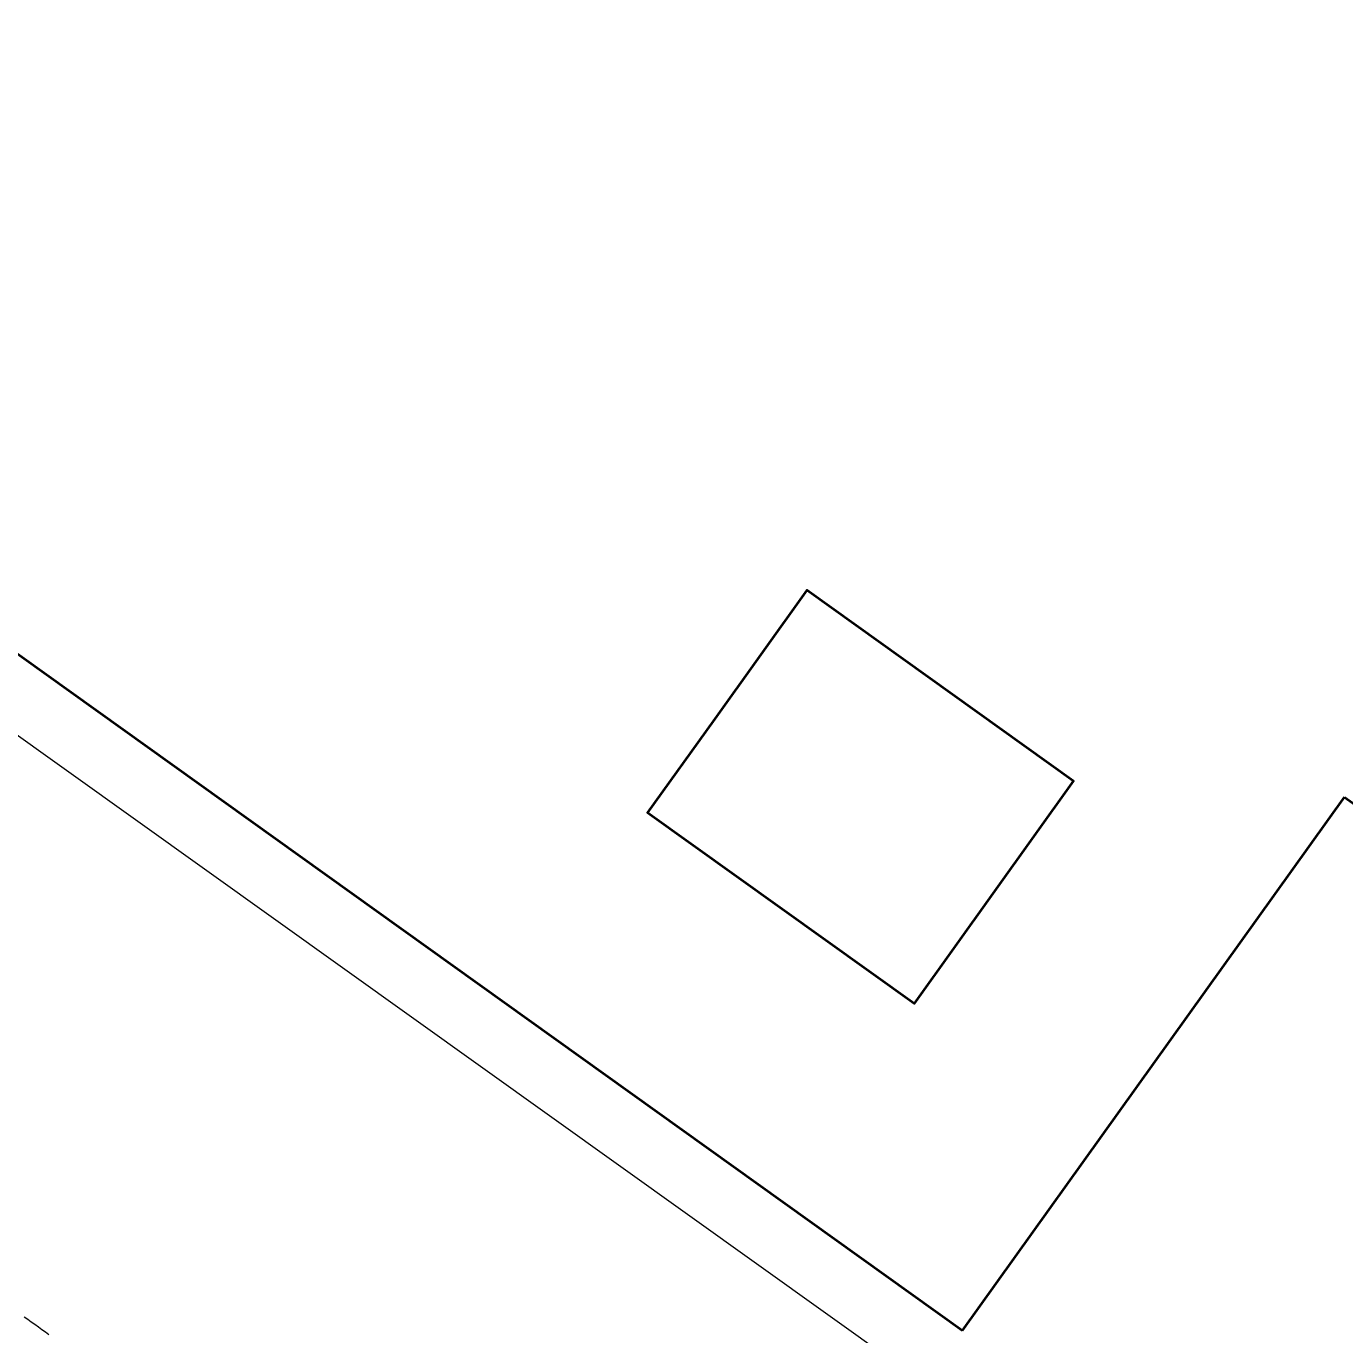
# Model space of a CAD drawing. Header units: inches. Extents: x 36473197 to 36486087, y 3899343 to 3911260.
# Drawn here: x 36483163.1 to 36483283.7, y 3904875.8 to 3904995.5 of the extents above; entities that cross this region are included whole.
import ezdxf

# ---------------------------------------------------------------- set-up
doc = ezdxf.new("R2010")
doc.units = ezdxf.units.IN
doc.header["$MEASUREMENT"] = 0
doc.layers.get('Defpoints').update_dxf_attribs({"lineweight": 0})
for name, color, linetype, lineweight in [('四盘区辅运巷', 7, 'Continuous', 0), ('居民地', 7, 'Continuous', 0), ('西平正线', 7, 'Continuous', 0), ('采掘图', 7, 'Continuous', 0), ('钻孔', 7, 'Continuous', 0)]:
    doc.layers.add(name, color=color, linetype=linetype, lineweight=lineweight)
doc.styles.add('仿宋', font='simfang.ttf')
doc.linetypes.add('铁路', pattern='A,-0.01,[9,西北矿业高家堡煤矿2022年采掘接续图(2022.8.14).shx,S=1.5748e-06,R=0,X=0,Y=0.0004],-0.01,[10,西北矿业高家堡煤矿2022年采掘接续图(2022.8.14).shx,S=1.5748e-06,R=0,X=0,Y=0.0004]', length=0.02)
doc.dimstyles.get("Standard").update_dxf_attribs({"dimtxt": 30, "dimasz": 20, "dimexe": 0.18, "dimexo": 0.0625, "dimgap": 0.09, "dimtad": 1, "dimdec": 0, "dimzin": 0, "dimdsep": 46, "dimtxsty": '仿宋', "dimcen": 0.09, "dimclrd": 150, "dimclre": 150, "dimadec": 0, "dimazin": 0, "dimtfac": 1, "dimtdec": 0, "dimtofl": 0, "dimtmove": 0, "dimatfit": 3, "dimfxl": 1, "dimtolj": 1, "dimtzin": 0, "dimlwd": 0, "dimarcsym": 0})

# ---------------------------------------------------------------- blocks, each defined once
blk = doc.blocks.new('*D204')
at = {"layer": 'Defpoints', "color": 0, "transparency": 16777216}
for p in [(36476925.52, 3911082.36), (36486060.15, 3904950.04), (36485936.09, 3904772.87)]:
    blk.add_point(p, dxfattribs=at)
at = {"layer": '四盘区辅运巷', "color": 150, "lineweight": -2, "transparency": 16777216}
for p, q in [((36476925.55, 3911082.41), (36477049.68, 3911259.68)), ((36485936.12, 3904772.92), (36486060.25, 3904950.19))]:
    blk.add_line(p, q, dxfattribs=at)
at = {"layer": '四盘区辅运巷', "color": 150, "lineweight": 0, "transparency": 16777216}
blk.add_line((36477065.96, 3911248.06), (36486043.76, 3904961.51), dxfattribs=at)
at = {"layer": '四盘区辅运巷', "color": 150, "transparency": 16777216}
for points in [[(36477067.87, 3911250.79), (36477064.05, 3911245.33), (36477049.58, 3911259.53)], [(36486045.68, 3904964.24), (36486041.85, 3904958.78), (36486060.15, 3904950.04)]]:
    blk.add_solid(points, dxfattribs=at)
at = {"layer": '四盘区辅运巷', "color": 0, "transparency": 16777216, "insert": (36481563.62, 3908117.29), "char_height": 30, "attachment_point": 5, "rotation": 324.9991, "style": '仿宋'}
blk.add_mtext('\\A1;1100', dxfattribs=at)

msp = doc.modelspace()

# ---------------------------------------------------------------- linework, layer by layer
at = {"layer": '居民地', "color": 254, "linetype": 'Continuous', "lineweight": 35, "true_color": 0xd7d7d7}
for p, q in [((36483088.41, 3904991.03, -0.2), (36483248.75, 3904876.23, -0.2)), ((36483248.75, 3904876.23, -0.2), (36483283.68, 3904925.02, -0.2)), ((36483283.69, 3904925.02, -0.2), (36483381.26, 3904855.16, -0.2))]:
    msp.add_line(p, q, dxfattribs=at)
at = {"layer": '居民地', "color": 254, "linetype": 'Continuous', "lineweight": 35, "true_color": 0xd7d7d7, "flags": 128}
msp.add_lwpolyline([(36483225.94, 3904931.97), (36483219.95, 3904923.6), (36483244.35, 3904906.14), (36483258.9, 3904926.47), (36483234.51, 3904943.93), (36483225.94, 3904931.97)], dxfattribs=at)
at = {"layer": '西平正线', "color": 7, "linetype": 'Continuous', "lineweight": 0, "flags": 128}
msp.add_lwpolyline([(36483165.21, 3904875.82), (36483164.89, 3904876.06), (36483164.56, 3904876.29), (36483164.24, 3904876.52), (36483163.91, 3904876.76), (36483163.59, 3904876.99), (36483163.26, 3904877.22), (36483162.94, 3904877.45)], dxfattribs=at)
at = {"layer": '采掘图', "color": 7, "linetype": 'Continuous', "lineweight": 5}
for p, q in [((36483088.41, 3904991.03, -0.2), (36483248.76, 3904876.23, -0.2)), ((36483248.76, 3904876.23, -0.2), (36483283.69, 3904925.02, -0.2))]:
    msp.add_line(p, q, dxfattribs=at)
at = {"layer": '钻孔', "linetype": '铁路', "lineweight": 5, "ltscale": 5000, "flags": 128}
msp.add_lwpolyline([(36481842.61, 3905989.71), (36481864.1, 3905952.3), (36481945.18, 3905837.47), (36482000, 3905773.82), (36482065.96, 3905714.44), (36484236.57, 3904162.73), (36484432.16, 3904050.13), (36484500, 3904018.36), (36484788.71, 3903926.8)], dxfattribs=at)

# ---------------------------------------------------------------- dimensions: what is measured, and where the dimension line sits
at = {"layer": '四盘区辅运巷'}
dim = msp.add_aligned_dim(p1=(36476925.52, 3911082.36), p2=(36485936.09, 3904772.87), distance=216.29, text='1100', dimstyle='Standard', dxfattribs=at)
dim.commit()
dim.dimension.update_dxf_attribs({"geometry": '*D204', "text_midpoint": (36481563.62, 3908117.29)})

doc.saveas('drawing.dxf')
